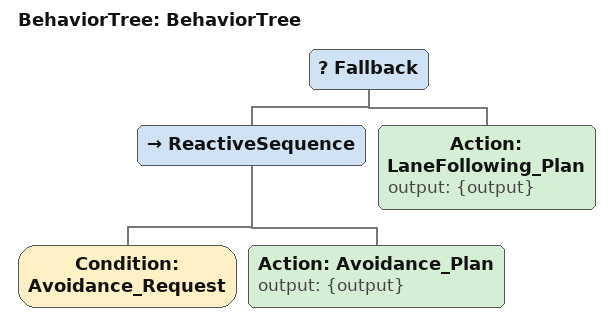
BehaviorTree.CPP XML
<?xml version="1.0"?>
<root main_tree_to_execute="BehaviorTree">
    <BehaviorTree ID="BehaviorTree">
        <Fallback>
            <ReactiveSequence>
                <Condition ID="Avoidance_Request"/>
                <Action ID="Avoidance_Plan" output="{output}"/>
            </ReactiveSequence>
            <Action ID="LaneFollowing_Plan" output="{output}"/>
        </Fallback>
    </BehaviorTree>
</root>
